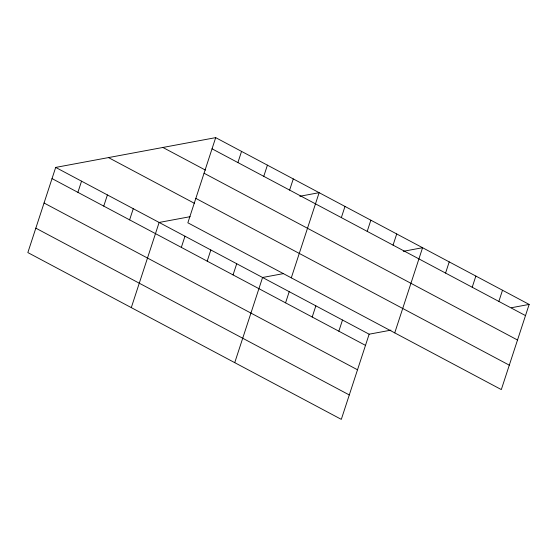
<?xml version="1.0" encoding="UTF-8"?>
<svg xmlns="http://www.w3.org/2000/svg" width="557" height="557" viewBox="0 0 557 557"><rect width="100%" height="100%" fill="white"/><g stroke="black" fill="none" stroke-linecap="round" stroke-linejoin="round"><path stroke-width="0.84" d="M215.691 137.635L187.855 222.8L501.314 389.587L529.15 304.421L215.691 137.635L55.686 167.413L27.85 252.579L341.309 419.365L369.145 334.2L390.937 330.148M77.896 192.346L81.545 181.171M103.755 206.111L107.404 194.936M129.614 219.869L133.269 208.694M131.292 307.617L159.128 222.452L190.139 216.68M181.331 247.392L184.987 236.217M237.902 162.567L241.55 151.393M207.197 261.149L210.845 249.975M263.76 176.332L267.416 165.157M233.056 274.907L236.711 263.733M289.619 190.09L293.274 178.915M234.734 362.656L262.57 277.49L283.52 273.591M291.297 277.839L319.133 192.673L299.854 196.266M285.56 302.848L289.215 291.673M341.344 217.613L344.992 206.438M312.205 317.024L315.854 305.849M367.202 231.371L370.851 220.196M338.844 331.199L342.499 320.024M393.061 245.129L396.716 233.954M394.739 332.877L422.575 247.712L403.296 251.304M445.565 273.069L449.221 261.894M472.211 287.245L475.859 276.07M498.856 301.421L502.505 290.246M511.549 307.701L529.15 304.421M212.036 148.81L525.495 315.596M162.888 147.459L205.484 170.129M204.057 173.227L517.516 340.014M195.834 198.383L509.293 365.169M108.49 157.589L194.435 203.319M55.686 167.413L369.145 334.2M52.031 178.588L365.489 345.375M44.052 203.006L357.51 369.792M35.829 228.161L349.288 394.948"/></g></svg>
